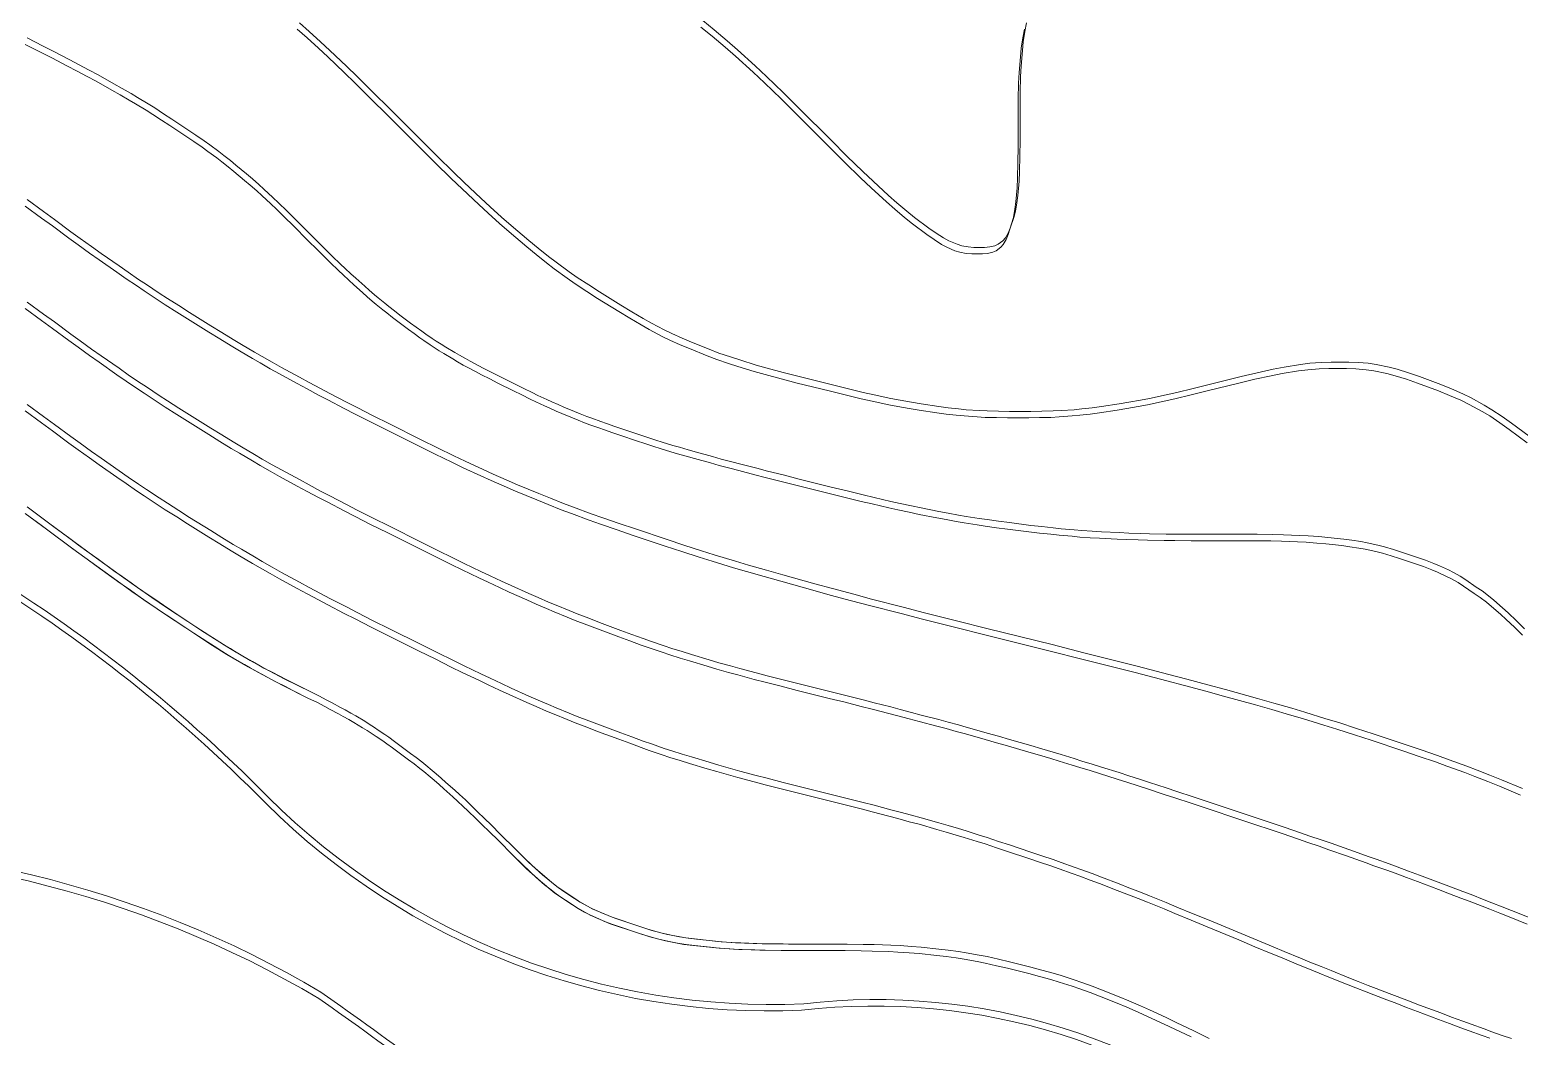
# Model space of a CAD drawing. Header units: metres. Extents: x -1097 to 1588, y -673 to 884.
# Drawn here: x 334.2 to 443.2, y 437.7 to 511.3 of the extents above; entities that cross this region are included whole.
import ezdxf

# ---------------------------------------------------------------- set-up
doc = ezdxf.new("R2010")
doc.units = ezdxf.units.M
for name, color, linetype, lineweight, plot in [('TERRENO', 188, 'Continuous', 0, False), ('TEXTO', 7, 'Continuous', 0, False), ('VISTA LEJOS', 7, 'Continuous', 0, False)]:
    doc.layers.add(name, color=color, linetype=linetype, lineweight=lineweight, plot=plot)

msp = doc.modelspace()

# ---------------------------------------------------------------- linework, layer by layer
at = {"layer": 'TERRENO'}
for points in [[(443.81, 481.1), (442.51, 482.07), (441.83, 482.56), (441.08, 483.06), (440.52, 483.39), (439.57, 483.91), (438.97, 484.21), (438.14, 484.57), (437.34, 484.89), (435.79, 485.47), (434.99, 485.76), (434.15, 486.01), (433.56, 486.17), (432.61, 486.36), (432.04, 486.45), (431.29, 486.51), (430.61, 486.53), (429.31, 486.53), (428.6, 486.51), (427.77, 486.45), (427.09, 486.36), (425.88, 486.17), (425.08, 486.01), (423.9, 485.76), (422.73, 485.47), (420.4, 484.89), (419.22, 484.6), (418.04, 484.32), (417.25, 484.14), (416.04, 483.88), (415.36, 483.75), (414.52, 483.6), (413.81, 483.48), (412.51, 483.29), (411.83, 483.19), (411.08, 483.11), (410.52, 483.06), (409.57, 482.99), (408.97, 482.96), (408.14, 482.94), (407.34, 482.93), (405.78, 482.93), (404.99, 482.94), (404.15, 482.96), (403.56, 482.99), (402.61, 483.06), (402.04, 483.11), (401.29, 483.19), (400.61, 483.29), (399.31, 483.48), (398.6, 483.6), (397.77, 483.75), (397.09, 483.88), (395.88, 484.14), (395.08, 484.32), (393.9, 484.6), (392.73, 484.89), (390.4, 485.47), (389.22, 485.77), (388.04, 486.09), (387.25, 486.32), (386.04, 486.69), (385.36, 486.91), (384.52, 487.2), (383.81, 487.47), (382.51, 487.99), (381.83, 488.28), (381.08, 488.62), (380.52, 488.89), (379.57, 489.39), (378.97, 489.72), (378.14, 490.21), (377.34, 490.7), (375.78, 491.67), (374.99, 492.18), (374.15, 492.73), (373.56, 493.15), (372.61, 493.84), (372.04, 494.27), (371.29, 494.87), (370.61, 495.43), (369.31, 496.53), (368.6, 497.15), (367.77, 497.9), (367.09, 498.53), (365.88, 499.68), (365.08, 500.44), (363.9, 501.6), (362.73, 502.77), (360.39, 505.1), (359.22, 506.26), (358.04, 507.43), (357.25, 508.2), (356.04, 509.35), (355.35, 509.99), (354.52, 510.74), (353.81, 511.37)], [(407.03, 511.37), (406.91, 510.74), (406.79, 509.99), (406.73, 509.35), (406.64, 508.2), (406.6, 507.43), (406.57, 506.26), (406.56, 505.1), (406.56, 502.77), (406.55, 501.61), (406.52, 500.49), (406.49, 499.77), (406.4, 498.73), (406.33, 498.19), (406.22, 497.58), (406.09, 497.12), (405.83, 496.34), (405.68, 495.97), (405.48, 495.62), (405.29, 495.42), (404.95, 495.16), (404.71, 495.05), (404.33, 494.96), (403.95, 494.93), (403.17, 494.93), (402.76, 494.96), (402.3, 495.05), (401.94, 495.16), (401.34, 495.42), (400.96, 495.62), (400.41, 495.97), (399.88, 496.34), (398.84, 497.12), (398.26, 497.58), (397.54, 498.19), (396.92, 498.73), (395.8, 499.77), (395.04, 500.49), (393.89, 501.61), (392.73, 502.77), (390.4, 505.1), (389.21, 506.27), (388.01, 507.44), (387.17, 508.22), (385.87, 509.4), (385.12, 510.06), (384.17, 510.86), (383.34, 511.53)], [(443.48, 467.02), (442.89, 467.6), (442.28, 468.17), (441.87, 468.55), (441.22, 469.11), (440.84, 469.42), (440.37, 469.78), (439.95, 470.07), (439.17, 470.59), (438.76, 470.86), (438.28, 471.13), (437.91, 471.32), (437.26, 471.62), (436.84, 471.8), (436.24, 472.03), (435.65, 472.24), (434.48, 472.63), (433.87, 472.82), (433.23, 473.01), (432.75, 473.13), (431.97, 473.3), (431.5, 473.39), (430.85, 473.49), (430.25, 473.57), (429.08, 473.7), (428.43, 473.76), (427.65, 473.82), (427.01, 473.85), (425.84, 473.89), (425.06, 473.91), (423.9, 473.93), (422.73, 473.93), (420.4, 473.93), (419.22, 473.93), (418.04, 473.94), (417.25, 473.95), (416.04, 473.97), (415.36, 473.99), (414.52, 474.02), (413.81, 474.05), (412.51, 474.11), (411.83, 474.15), (411.08, 474.2), (410.52, 474.25), (409.57, 474.34), (408.97, 474.4), (408.14, 474.49), (407.34, 474.59), (405.78, 474.78), (404.99, 474.88), (404.15, 475), (403.56, 475.09), (402.61, 475.24), (402.04, 475.33), (401.29, 475.47), (400.61, 475.6), (399.31, 475.86), (398.6, 476.01), (397.77, 476.19), (397.09, 476.34), (395.88, 476.62), (395.08, 476.81), (393.9, 477.1), (392.73, 477.39), (390.4, 477.97), (389.23, 478.27), (388.06, 478.56), (387.29, 478.76), (386.12, 479.06), (385.47, 479.23), (384.69, 479.44), (384.04, 479.62), (382.88, 479.94), (382.27, 480.12), (381.63, 480.3), (381.15, 480.44), (380.37, 480.68), (379.9, 480.83), (379.25, 481.04), (378.64, 481.24), (377.48, 481.63), (376.89, 481.83), (376.28, 482.04), (375.87, 482.18), (375.22, 482.42), (374.84, 482.56), (374.37, 482.75), (373.95, 482.92), (373.17, 483.24), (372.76, 483.42), (372.28, 483.63), (371.91, 483.8), (371.26, 484.1), (370.84, 484.3), (370.24, 484.6), (369.64, 484.89), (368.48, 485.47), (367.89, 485.77), (367.3, 486.07), (366.9, 486.28), (366.3, 486.6), (365.96, 486.79), (365.54, 487.03), (365.19, 487.24), (364.54, 487.63), (364.2, 487.84), (363.82, 488.07), (363.54, 488.26), (363.06, 488.58), (362.77, 488.79), (362.35, 489.1), (361.95, 489.39), (361.17, 489.97), (360.77, 490.28), (360.36, 490.6), (360.06, 490.84), (359.58, 491.23), (359.3, 491.46), (358.93, 491.79), (358.59, 492.09), (357.94, 492.67), (357.58, 493), (357.16, 493.39), (356.82, 493.71), (356.22, 494.29), (355.82, 494.68), (355.23, 495.27), (354.64, 495.85), (353.48, 497.02), (352.89, 497.6), (352.28, 498.19), (351.87, 498.59), (351.22, 499.2), (350.84, 499.54), (350.37, 499.95), (349.95, 500.31), (349.17, 500.96), (348.75, 501.3), (348.28, 501.67), (347.91, 501.96), (347.26, 502.43), (346.84, 502.73), (346.23, 503.15), (345.64, 503.54), (344.48, 504.32), (343.87, 504.72), (343.23, 505.14), (342.75, 505.44), (341.97, 505.91), (341.5, 506.19), (340.85, 506.57), (340.24, 506.91), (339.08, 507.56), (338.43, 507.91), (337.65, 508.33), (337, 508.67), (335.84, 509.28), (335.06, 509.67), (333.89, 510.26)], [(443.34, 455.31), (441.79, 455.96), (440.95, 456.3), (440, 456.67), (439.25, 456.95), (437.95, 457.43), (437.12, 457.73), (435.91, 458.14), (434.73, 458.54), (432.4, 459.32), (431.19, 459.72), (429.89, 460.14), (428.94, 460.43), (427.38, 460.91), (426.43, 461.19), (425.14, 461.57), (423.93, 461.91), (421.6, 462.56), (420.3, 462.91), (418.74, 463.33), (417.45, 463.67), (415.12, 464.27), (413.56, 464.67), (411.23, 465.26), (408.9, 465.85), (404.23, 467.02), (401.9, 467.6), (399.56, 468.19), (398.01, 468.59), (395.68, 469.19), (394.38, 469.54), (392.82, 469.95), (391.53, 470.31), (389.2, 470.96), (387.99, 471.3), (386.69, 471.67), (385.74, 471.95), (384.18, 472.43), (383.23, 472.73), (381.94, 473.15), (380.73, 473.54), (378.4, 474.32), (377.21, 474.72), (376, 475.14), (375.17, 475.43), (373.87, 475.91), (373.12, 476.19), (372.17, 476.57), (371.34, 476.91), (369.78, 477.56), (368.95, 477.91), (368, 478.33), (367.25, 478.67), (365.95, 479.27), (365.12, 479.67), (363.91, 480.26), (362.73, 480.85), (360.39, 482.02), (359.22, 482.6), (358.04, 483.2), (357.25, 483.61), (356.04, 484.24), (355.35, 484.59), (354.52, 485.04), (353.81, 485.43), (352.51, 486.14), (351.83, 486.52), (351.08, 486.94), (350.52, 487.27), (349.57, 487.83), (348.97, 488.19), (348.14, 488.7), (347.34, 489.2), (345.78, 490.17), (344.99, 490.67), (344.15, 491.2), (343.56, 491.59), (342.61, 492.22), (342.04, 492.6), (341.29, 493.11), (340.61, 493.58), (339.31, 494.49), (338.6, 494.99), (337.77, 495.59), (337.09, 496.08), (335.88, 496.97), (335.08, 497.55), (333.9, 498.43)], [(333.9, 490.93), (335.08, 490.05)], [(335.08, 490.05), (335.88, 489.47)], [(335.88, 489.47), (337.09, 488.58)], [(337.09, 488.58), (337.77, 488.09)], [(337.77, 488.09), (338.6, 487.49)], [(338.6, 487.49), (339.31, 486.99)], [(339.31, 486.99), (340.61, 486.08)], [(340.61, 486.08), (341.29, 485.61)], [(341.29, 485.61), (342.04, 485.1)], [(342.04, 485.1), (342.61, 484.72)], [(342.61, 484.72), (343.56, 484.09)], [(343.56, 484.09), (344.15, 483.7)], [(333.9, 483.43), (335.08, 482.55), (335.88, 481.97), (337.09, 481.08), (337.77, 480.59), (338.6, 479.99), (339.31, 479.49), (340.61, 478.58), (341.29, 478.11), (342.04, 477.59), (342.61, 477.22), (343.56, 476.59), (344.15, 476.2), (344.99, 475.67), (345.78, 475.17), (347.34, 474.2), (348.14, 473.7), (348.97, 473.19), (349.57, 472.83), (350.52, 472.27), (351.08, 471.94), (351.83, 471.52), (352.51, 471.14), (353.81, 470.43), (354.52, 470.04), (355.35, 469.59), (356.04, 469.24), (357.25, 468.61), (358.04, 468.2), (359.22, 467.6), (360.39, 467.02), (362.73, 465.85), (363.9, 465.27), (365.08, 464.68), (365.88, 464.29), (367.09, 463.71), (367.77, 463.39), (368.6, 463), (369.31, 462.67), (370.61, 462.09), (371.29, 461.79), (372.04, 461.46), (372.61, 461.23), (373.56, 460.84), (374.15, 460.6), (374.99, 460.28), (375.78, 459.97), (377.34, 459.39), (378.14, 459.1), (378.97, 458.79), (379.57, 458.58), (380.52, 458.26), (381.08, 458.07), (381.83, 457.84), (382.51, 457.63), (383.81, 457.24), (384.52, 457.03), (385.36, 456.79), (386.04, 456.6), (387.25, 456.28), (388.04, 456.07), (389.22, 455.77), (390.4, 455.47), (392.73, 454.89), (393.9, 454.6), (395.08, 454.3), (395.88, 454.09), (397.09, 453.77), (397.77, 453.59), (398.6, 453.36), (399.31, 453.17), (400.61, 452.8), (401.29, 452.6), (402.04, 452.38), (402.61, 452.21), (403.56, 451.91), (404.15, 451.73), (404.99, 451.45), (405.78, 451.19), (407.34, 450.67), (408.14, 450.4), (408.97, 450.12), (409.57, 449.91), (410.52, 449.57), (411.08, 449.37), (411.83, 449.09), (412.51, 448.83), (413.81, 448.33), (414.52, 448.06), (415.36, 447.73), (416.04, 447.46), (417.25, 446.97), (418.04, 446.64), (419.22, 446.15), (420.4, 445.67), (422.73, 444.7), (423.9, 444.21), (425.08, 443.72), (425.88, 443.39), (427.09, 442.89), (427.77, 442.62), (428.6, 442.28), (429.31, 441.99), (430.61, 441.47), (431.29, 441.2), (432.04, 440.91), (432.61, 440.69), (433.56, 440.32), (434.15, 440.09), (434.99, 439.77), (435.79, 439.47), (437.34, 438.89), (438.14, 438.59), (438.97, 438.28), (439.57, 438.06), (440.52, 437.72), (441.08, 437.51)], [(344.15, 483.7), (344.99, 483.17)], [(344.99, 483.17), (345.78, 482.67)], [(345.78, 482.67), (347.34, 481.7)], [(347.34, 481.7), (348.14, 481.2)], [(348.14, 481.2), (348.97, 480.69)], [(348.97, 480.69), (349.57, 480.33)], [(349.57, 480.33), (350.52, 479.77)], [(350.52, 479.77), (351.08, 479.44)], [(351.08, 479.44), (351.83, 479.02)], [(351.83, 479.02), (352.51, 478.64)], [(352.51, 478.64), (353.81, 477.93)], [(353.81, 477.93), (354.52, 477.54)], [(354.52, 477.54), (355.36, 477.09)], [(355.36, 477.09), (356.04, 476.74)], [(356.04, 476.74), (357.25, 476.11)], [(357.25, 476.11), (358.04, 475.7)], [(358.04, 475.7), (359.22, 475.1)], [(359.22, 475.1), (360.39, 474.52)], [(360.39, 474.52), (362.73, 473.35)], [(362.73, 473.35), (363.9, 472.77)], [(363.9, 472.77), (365.08, 472.18)], [(365.08, 472.18), (365.88, 471.79)], [(365.88, 471.79), (367.09, 471.21)], [(367.09, 471.21), (367.77, 470.89)], [(367.77, 470.89), (368.6, 470.5)], [(368.6, 470.5), (369.31, 470.17)], [(369.31, 470.17), (370.61, 469.59)], [(370.61, 469.59), (371.29, 469.29)], [(371.29, 469.29), (372.04, 468.96)], [(372.04, 468.96), (372.61, 468.73)], [(372.61, 468.73), (373.56, 468.34)], [(373.56, 468.34), (374.15, 468.1)], [(374.15, 468.1), (374.99, 467.78)], [(374.99, 467.78), (375.78, 467.47)], [(375.78, 467.47), (377.34, 466.89)], [(377.34, 466.89), (378.14, 466.6)], [(378.14, 466.6), (378.97, 466.29)], [(378.97, 466.29), (379.57, 466.08)], [(379.57, 466.08), (380.52, 465.76)], [(380.52, 465.76), (381.08, 465.57)], [(381.08, 465.57), (381.83, 465.33)], [(381.83, 465.33), (382.51, 465.13)], [(382.51, 465.13), (383.81, 464.74)], [(383.81, 464.74), (384.52, 464.53)], [(384.52, 464.53), (385.36, 464.29)], [(385.36, 464.29), (386.04, 464.1)], [(386.04, 464.1), (387.25, 463.78)], [(387.25, 463.78), (388.04, 463.57)], [(388.04, 463.57), (389.22, 463.27)], [(389.22, 463.27), (390.4, 462.97)], [(390.4, 462.97), (392.73, 462.39)], [(392.73, 462.39), (393.9, 462.1)], [(393.9, 462.1), (395.08, 461.8)], [(395.08, 461.8), (395.88, 461.6)], [(395.88, 461.6), (397.09, 461.29)], [(397.09, 461.29), (397.77, 461.11)], [(397.77, 461.11), (398.6, 460.89)], [(398.6, 460.89), (399.31, 460.7)], [(399.31, 460.7), (400.61, 460.36)], [(400.61, 460.36), (401.29, 460.18)], [(401.29, 460.18), (402.04, 459.97)], [(402.04, 459.97), (402.61, 459.81)], [(402.61, 459.81), (403.56, 459.55)], [(403.56, 459.55), (404.15, 459.38)], [(404.15, 459.38), (404.99, 459.14)], [(404.99, 459.14), (405.79, 458.91)], [(405.79, 458.91), (407.34, 458.45)], [(407.34, 458.45), (408.14, 458.22)], [(408.14, 458.22), (408.97, 457.98)], [(408.97, 457.98), (409.57, 457.8)], [(409.57, 457.8), (410.52, 457.51)], [(410.52, 457.51), (411.08, 457.33)], [(411.08, 457.33), (411.83, 457.1)], [(411.83, 457.1), (412.51, 456.89)], [(412.51, 456.89), (413.81, 456.48)], [(413.81, 456.48), (414.52, 456.25)], [(414.52, 456.25), (415.36, 455.98)], [(415.36, 455.98), (416.04, 455.76)], [(416.04, 455.76), (417.25, 455.36)], [(417.25, 455.36), (418.04, 455.1)], [(418.04, 455.1), (419.23, 454.71)], [(419.23, 454.71), (420.4, 454.32)], [(420.4, 454.32), (422.73, 453.54)], [(422.73, 453.54), (423.9, 453.15)], [(423.9, 453.15), (425.08, 452.76)], [(425.08, 452.76), (425.88, 452.49)], [(425.88, 452.49), (427.09, 452.08)], [(427.09, 452.08), (427.77, 451.84)], [(427.77, 451.84), (428.6, 451.56)], [(428.6, 451.56), (429.31, 451.31)], [(429.31, 451.31), (430.61, 450.86)], [(430.61, 450.86), (431.29, 450.62)], [(431.29, 450.62), (432.04, 450.35)], [(432.04, 450.35), (432.61, 450.14)], [(432.61, 450.14), (433.56, 449.8)], [(433.56, 449.8), (434.15, 449.58)], [(434.15, 449.58), (434.99, 449.27)], [(434.99, 449.27), (435.79, 448.97)], [(435.79, 448.97), (437.34, 448.39)], [(437.34, 448.39), (438.14, 448.09)], [(438.14, 448.09), (438.97, 447.77)], [(438.97, 447.77), (439.57, 447.55)], [(439.57, 447.55), (440.52, 447.18)], [(440.52, 447.18), (441.08, 446.96)], [(441.08, 446.96), (441.83, 446.66)], [(441.83, 446.66), (442.51, 446.39)], [(442.51, 446.39), (443.81, 445.87)]]:
    msp.add_lwpolyline(points, dxfattribs=at)
at = {"layer": 'TEXTO', "color": 141}
msp.add_lwpolyline([(419.22, 437.6), (418.04, 438.17), (417.25, 438.55), (416.04, 439.11), (415.36, 439.42), (414.52, 439.78), (413.81, 440.07), (412.51, 440.59), (411.83, 440.85), (411.08, 441.13), (410.52, 441.32), (409.57, 441.62), (408.97, 441.8), (408.14, 442.03), (407.34, 442.24), (405.78, 442.63), (404.99, 442.82), (404.15, 443.01), (403.56, 443.13), (402.61, 443.3), (402.04, 443.39), (401.29, 443.49), (400.61, 443.57), (399.31, 443.7), (398.6, 443.76), (397.77, 443.82), (397.09, 443.85), (395.88, 443.89), (395.08, 443.91), (393.9, 443.93), (392.73, 443.93), (389.62, 443.93), (387.67, 443.96), (385.73, 444.03), (384.43, 444.12), (382.1, 444.38), (380.76, 444.64), (379.61, 444.93), (378.64, 445.24), (376.7, 445.89), (375.24, 446.51), (374.21, 447.1), (372.65, 448.14), (371.6, 449), (370.59, 449.92), (369.64, 450.85), (368.48, 452.02), (367.89, 452.6), (367.3, 453.18), (366.9, 453.57), (366.3, 454.15), (365.96, 454.48), (365.54, 454.87), (365.19, 455.19), (364.54, 455.77), (364.2, 456.08), (363.82, 456.4), (363.54, 456.64), (363.06, 457.03), (362.77, 457.26), (362.35, 457.59), (361.95, 457.89), (361.17, 458.47), (360.77, 458.77), (360.36, 459.07), (360.06, 459.28), (359.58, 459.6), (359.3, 459.79), (358.93, 460.03), (358.59, 460.24), (357.94, 460.63), (357.58, 460.84), (357.16, 461.07), (356.82, 461.26), (356.22, 461.58), (355.82, 461.79), (355.23, 462.1), (354.64, 462.39), (352.7, 463.36), (351.24, 464.13), (350.21, 464.7), (348.65, 465.61), (347.6, 466.27), (346.59, 466.92), (345.64, 467.54), (344.09, 468.58), (343.01, 469.31), (341.71, 470.21), (340.63, 470.98), (338.69, 472.38), (337.39, 473.33), (335.45, 474.77), (333.89, 475.93)], dxfattribs=at)
at = {"layer": 'VISTA LEJOS'}
for points in [[(443.81, 481.1), (442.51, 482.07), (441.83, 482.56), (441.08, 483.06), (440.52, 483.39), (439.57, 483.91), (438.97, 484.21), (438.14, 484.57), (437.34, 484.89), (435.79, 485.47), (434.99, 485.76), (434.15, 486.01), (433.56, 486.17), (432.61, 486.36), (432.04, 486.45), (431.29, 486.51), (430.61, 486.53), (429.31, 486.53), (428.6, 486.51), (427.77, 486.45), (427.09, 486.36), (425.88, 486.17), (425.08, 486.01), (423.9, 485.76), (422.73, 485.47), (420.4, 484.89), (419.22, 484.6), (418.04, 484.32), (417.25, 484.14), (416.04, 483.88), (415.36, 483.75), (414.52, 483.6), (413.81, 483.48), (412.51, 483.29), (411.83, 483.19), (411.08, 483.11), (410.52, 483.06), (409.57, 482.99), (408.97, 482.96), (408.14, 482.94), (407.34, 482.93), (405.78, 482.93), (404.99, 482.94), (404.15, 482.96), (403.56, 482.99), (402.61, 483.06), (402.04, 483.11), (401.29, 483.19), (400.61, 483.29), (399.31, 483.48), (398.6, 483.6), (397.77, 483.75), (397.09, 483.88), (395.88, 484.14), (395.08, 484.32), (393.9, 484.6), (392.73, 484.89), (390.4, 485.47), (389.22, 485.77), (388.04, 486.09), (387.25, 486.32), (386.04, 486.69), (385.36, 486.91), (384.52, 487.2), (383.81, 487.47), (382.51, 487.99), (381.83, 488.28), (381.08, 488.62), (380.52, 488.89), (379.57, 489.39), (378.97, 489.72), (378.14, 490.21), (377.34, 490.7), (375.78, 491.67), (374.99, 492.18), (374.15, 492.73), (373.56, 493.15), (372.61, 493.84), (372.04, 494.27), (371.29, 494.87), (370.61, 495.43), (369.31, 496.53), (368.6, 497.15), (367.77, 497.9), (367.09, 498.53), (365.88, 499.68), (365.08, 500.44), (363.9, 501.6), (362.73, 502.77), (360.39, 505.1), (359.22, 506.26), (358.04, 507.43), (357.25, 508.2), (356.04, 509.35), (355.35, 509.99), (354.52, 510.74), (353.81, 511.37)], [(443.96, 481.57), (442.67, 482.54), (441.98, 483.03), (441.24, 483.52), (440.67, 483.86), (439.72, 484.38), (439.12, 484.68), (438.29, 485.04), (437.49, 485.36), (435.94, 485.94), (435.14, 486.22), (434.3, 486.48), (433.71, 486.64), (432.76, 486.83), (432.19, 486.92), (431.44, 486.98), (430.76, 487), (429.47, 487), (428.75, 486.98), (427.92, 486.92), (427.24, 486.83), (426.03, 486.64), (425.23, 486.48), (424.05, 486.22), (422.88, 485.94), (420.55, 485.36), (419.38, 485.07), (418.19, 484.79), (417.4, 484.61), (416.19, 484.35), (415.51, 484.22), (414.67, 484.06), (413.96, 483.95), (412.67, 483.76), (411.98, 483.66), (411.23, 483.58), (410.67, 483.52), (409.72, 483.46), (409.12, 483.43), (408.29, 483.41), (407.49, 483.4), (405.94, 483.4), (405.14, 483.41), (404.3, 483.43), (403.71, 483.46), (402.76, 483.52), (402.19, 483.58), (401.44, 483.66), (400.76, 483.76), (399.46, 483.95), (398.75, 484.06), (397.92, 484.22), (397.24, 484.35), (396.03, 484.61), (395.23, 484.79), (394.05, 485.07), (392.88, 485.36), (390.55, 485.94), (389.38, 486.24), (388.19, 486.56), (387.4, 486.79), (386.19, 487.16), (385.51, 487.38), (384.67, 487.67), (383.96, 487.94), (382.66, 488.46), (381.98, 488.75), (381.23, 489.09), (380.67, 489.36), (379.72, 489.86), (379.12, 490.19), (378.29, 490.68), (377.49, 491.17), (375.93, 492.14), (375.14, 492.65), (374.3, 493.2), (373.71, 493.62), (372.76, 494.31), (372.19, 494.74), (371.44, 495.34), (370.76, 495.9), (369.46, 497), (368.75, 497.62), (367.92, 498.37), (367.24, 499), (366.03, 500.15), (365.23, 500.91), (364.05, 502.07), (362.88, 503.24), (360.55, 505.57), (359.37, 506.73), (358.19, 507.9), (357.4, 508.67), (356.19, 509.82), (355.51, 510.46), (354.67, 511.21), (353.96, 511.84)], [(407.03, 511.37), (406.91, 510.74), (406.79, 509.99), (406.73, 509.35), (406.64, 508.2), (406.6, 507.43), (406.57, 506.26), (406.56, 505.1), (406.56, 502.77), (406.55, 501.61), (406.52, 500.49), (406.49, 499.77), (406.4, 498.73), (406.33, 498.19), (406.22, 497.58), (406.09, 497.12), (405.83, 496.34), (405.68, 495.97), (405.48, 495.62), (405.29, 495.42), (404.95, 495.16), (404.71, 495.05), (404.33, 494.96), (403.95, 494.93), (403.17, 494.93), (402.76, 494.96), (402.3, 495.05), (401.94, 495.16), (401.34, 495.42), (400.96, 495.62), (400.41, 495.97), (399.88, 496.34), (398.84, 497.12), (398.26, 497.58), (397.54, 498.19), (396.92, 498.73), (395.8, 499.77), (395.04, 500.49), (393.89, 501.61), (392.73, 502.77), (390.4, 505.1), (389.21, 506.27), (388.01, 507.44), (387.17, 508.22), (385.87, 509.4), (385.12, 510.06), (384.17, 510.86), (383.34, 511.53)], [(407.18, 511.84), (407.06, 511.21), (406.94, 510.46), (406.88, 509.82), (406.79, 508.67), (406.75, 507.9), (406.72, 506.73), (406.71, 505.57), (406.71, 503.24), (406.7, 502.08), (406.67, 500.96), (406.64, 500.24), (406.55, 499.2), (406.48, 498.66), (406.37, 498.05), (406.24, 497.59), (405.98, 496.81), (405.83, 496.44), (405.63, 496.09), (405.45, 495.89), (405.1, 495.63), (404.86, 495.52), (404.49, 495.43), (404.1, 495.4), (403.32, 495.4), (402.91, 495.43), (402.45, 495.52), (402.1, 495.63), (401.49, 495.89), (401.11, 496.09), (400.56, 496.44), (400.03, 496.81), (398.99, 497.59), (398.41, 498.05), (397.69, 498.66), (397.07, 499.2), (395.95, 500.24), (395.19, 500.96), (394.04, 502.08), (392.88, 503.24), (390.55, 505.57), (389.37, 506.74), (388.16, 507.91), (387.32, 508.69), (386.02, 509.87), (385.28, 510.53), (384.33, 511.33), (383.49, 512)], [(443.48, 467.02), (442.89, 467.6), (442.28, 468.17), (441.87, 468.55), (441.22, 469.11), (440.84, 469.42), (440.37, 469.78), (439.95, 470.07), (439.17, 470.59), (438.76, 470.86), (438.28, 471.13), (437.91, 471.32), (437.26, 471.62), (436.84, 471.8), (436.24, 472.03), (435.65, 472.24), (434.48, 472.63), (433.87, 472.82), (433.23, 473.01), (432.75, 473.13), (431.97, 473.3), (431.5, 473.39), (430.85, 473.49), (430.25, 473.57), (429.08, 473.7), (428.43, 473.76), (427.65, 473.82), (427.01, 473.85), (425.84, 473.89), (425.06, 473.91), (423.9, 473.93), (422.73, 473.93), (420.4, 473.93), (419.22, 473.93), (418.04, 473.94), (417.25, 473.95), (416.04, 473.97), (415.36, 473.99), (414.52, 474.02), (413.81, 474.05), (412.51, 474.11), (411.83, 474.15), (411.08, 474.2), (410.52, 474.25), (409.57, 474.34), (408.97, 474.4), (408.14, 474.49), (407.34, 474.59), (405.78, 474.78), (404.99, 474.88), (404.15, 475), (403.56, 475.09), (402.61, 475.24), (402.04, 475.33), (401.29, 475.47), (400.61, 475.6), (399.31, 475.86), (398.6, 476.01), (397.77, 476.19), (397.09, 476.34), (395.88, 476.62), (395.08, 476.81), (393.9, 477.1), (392.73, 477.39), (390.4, 477.97), (389.23, 478.27), (388.06, 478.56), (387.29, 478.76), (386.12, 479.06), (385.47, 479.23), (384.69, 479.44), (384.04, 479.62), (382.88, 479.94), (382.27, 480.12), (381.63, 480.3), (381.15, 480.44), (380.37, 480.68), (379.9, 480.83), (379.25, 481.04), (378.64, 481.24), (377.48, 481.63), (376.89, 481.83), (376.28, 482.04), (375.87, 482.18), (375.22, 482.42), (374.84, 482.56), (374.37, 482.75), (373.95, 482.92), (373.17, 483.24), (372.76, 483.42), (372.28, 483.63), (371.91, 483.8), (371.26, 484.1), (370.84, 484.3), (370.24, 484.6), (369.64, 484.89), (368.48, 485.47), (367.89, 485.77), (367.3, 486.07), (366.9, 486.28), (366.3, 486.6), (365.96, 486.79), (365.54, 487.03), (365.19, 487.24), (364.54, 487.63), (364.2, 487.84), (363.82, 488.07), (363.54, 488.26), (363.06, 488.58), (362.77, 488.79), (362.35, 489.1), (361.95, 489.39), (361.17, 489.97), (360.77, 490.28), (360.36, 490.6), (360.06, 490.84), (359.58, 491.23), (359.3, 491.46), (358.93, 491.79), (358.59, 492.09), (357.94, 492.67), (357.58, 493), (357.16, 493.39), (356.82, 493.71), (356.22, 494.29), (355.82, 494.68), (355.23, 495.27), (354.64, 495.85), (353.48, 497.02), (352.89, 497.6), (352.28, 498.19), (351.87, 498.59), (351.22, 499.2), (350.84, 499.54), (350.37, 499.95), (349.95, 500.31), (349.17, 500.96), (348.75, 501.3), (348.28, 501.67), (347.91, 501.96), (347.26, 502.43), (346.84, 502.73), (346.23, 503.15), (345.64, 503.54), (344.48, 504.32), (343.87, 504.72), (343.23, 505.14), (342.75, 505.44), (341.97, 505.91), (341.5, 506.19), (340.85, 506.57), (340.24, 506.91), (339.08, 507.56), (338.43, 507.91), (337.65, 508.33), (337, 508.67), (335.84, 509.28), (335.06, 509.67), (333.89, 510.26)], [(443.63, 467.49), (443.04, 468.07), (442.44, 468.64), (442.02, 469.02), (441.37, 469.58), (441, 469.89), (440.52, 470.25), (440.1, 470.54), (439.32, 471.06), (438.91, 471.33), (438.43, 471.6), (438.06, 471.79), (437.41, 472.09), (436.99, 472.27), (436.39, 472.5), (435.8, 472.71), (434.63, 473.1), (434.03, 473.29), (433.38, 473.48), (432.9, 473.6), (432.12, 473.77), (431.65, 473.86), (431, 473.96), (430.4, 474.04), (429.23, 474.17), (428.58, 474.23), (427.8, 474.29), (427.16, 474.32), (425.99, 474.36), (425.21, 474.38), (424.05, 474.4), (422.88, 474.4), (420.55, 474.4), (419.38, 474.4), (418.19, 474.41), (417.4, 474.42), (416.19, 474.44), (415.51, 474.46), (414.67, 474.49), (413.96, 474.52), (412.67, 474.58), (411.98, 474.62), (411.23, 474.67), (410.67, 474.72), (409.72, 474.81), (409.12, 474.87), (408.29, 474.96), (407.49, 475.05), (405.94, 475.25), (405.14, 475.35), (404.3, 475.47), (403.71, 475.56), (402.76, 475.71), (402.19, 475.8), (401.44, 475.94), (400.76, 476.07), (399.46, 476.33), (398.75, 476.48), (397.92, 476.66), (397.24, 476.81), (396.03, 477.09), (395.23, 477.28), (394.05, 477.57), (392.88, 477.86), (390.55, 478.44), (389.38, 478.74), (388.21, 479.03), (387.44, 479.23), (386.27, 479.53), (385.62, 479.7), (384.84, 479.91), (384.2, 480.09), (383.03, 480.41), (382.42, 480.58), (381.78, 480.77), (381.3, 480.91), (380.52, 481.15), (380.05, 481.3), (379.4, 481.51), (378.8, 481.71), (377.63, 482.1), (377.04, 482.3), (376.43, 482.5), (376.02, 482.65), (375.37, 482.89), (374.99, 483.03), (374.52, 483.22), (374.1, 483.39), (373.32, 483.71), (372.91, 483.89), (372.43, 484.1), (372.06, 484.27), (371.41, 484.57), (370.99, 484.77), (370.39, 485.07), (369.8, 485.36), (368.63, 485.94), (368.04, 486.24), (367.45, 486.54), (367.05, 486.75), (366.45, 487.07), (366.11, 487.26), (365.69, 487.5), (365.34, 487.71), (364.69, 488.1), (364.35, 488.31), (363.97, 488.54), (363.69, 488.73), (363.21, 489.05), (362.92, 489.26), (362.5, 489.57), (362.1, 489.86), (361.32, 490.44), (360.92, 490.75), (360.51, 491.07), (360.21, 491.31), (359.73, 491.7), (359.45, 491.93), (359.08, 492.26), (358.74, 492.56), (358.09, 493.14), (357.73, 493.47), (357.32, 493.86), (356.97, 494.18), (356.37, 494.76), (355.97, 495.15), (355.38, 495.74), (354.8, 496.32), (353.63, 497.49), (353.04, 498.07), (352.43, 498.66), (352.02, 499.06), (351.37, 499.67), (350.99, 500.01), (350.52, 500.42), (350.1, 500.78), (349.32, 501.43), (348.91, 501.77), (348.43, 502.14), (348.06, 502.43), (347.41, 502.9), (346.99, 503.2), (346.39, 503.62), (345.8, 504.01), (344.63, 504.79), (344.02, 505.19), (343.38, 505.61), (342.9, 505.91), (342.12, 506.38), (341.65, 506.66), (341, 507.04), (340.39, 507.38), (339.23, 508.03), (338.58, 508.38), (337.8, 508.8), (337.15, 509.14), (335.99, 509.75), (335.21, 510.14), (334.04, 510.73)], [(443.34, 455.31), (441.79, 455.96), (440.95, 456.3), (440, 456.67), (439.25, 456.95), (437.95, 457.43), (437.12, 457.73), (435.91, 458.14), (434.73, 458.54), (432.4, 459.32), (431.19, 459.72), (429.89, 460.14), (428.94, 460.43), (427.38, 460.91), (426.43, 461.19), (425.14, 461.57), (423.93, 461.91), (421.6, 462.56), (420.3, 462.91), (418.74, 463.33), (417.45, 463.67), (415.12, 464.27), (413.56, 464.67), (411.23, 465.26), (408.9, 465.85), (404.23, 467.02), (401.9, 467.6), (399.56, 468.19), (398.01, 468.59), (395.68, 469.19), (394.38, 469.54), (392.82, 469.95), (391.53, 470.31), (389.2, 470.96), (387.99, 471.3), (386.69, 471.67), (385.74, 471.95), (384.18, 472.43), (383.23, 472.73), (381.94, 473.15), (380.73, 473.54), (378.4, 474.32), (377.21, 474.72), (376, 475.14), (375.17, 475.43), (373.87, 475.91), (373.12, 476.19), (372.17, 476.57), (371.34, 476.91), (369.78, 477.56), (368.95, 477.91), (368, 478.33), (367.25, 478.67), (365.95, 479.27), (365.12, 479.67), (363.91, 480.26), (362.73, 480.85), (360.39, 482.02), (359.22, 482.6), (358.04, 483.2), (357.25, 483.61), (356.04, 484.24), (355.35, 484.59), (354.52, 485.04), (353.81, 485.43), (352.51, 486.14), (351.83, 486.52), (351.08, 486.94), (350.52, 487.27), (349.57, 487.83), (348.97, 488.19), (348.14, 488.7), (347.34, 489.2), (345.78, 490.17), (344.99, 490.67), (344.15, 491.2), (343.56, 491.59), (342.61, 492.22), (342.04, 492.6), (341.29, 493.11), (340.61, 493.58), (339.31, 494.49), (338.6, 494.99), (337.77, 495.59), (337.09, 496.08), (335.88, 496.97), (335.08, 497.55), (333.9, 498.43)], [(443.49, 455.78), (441.94, 456.43), (441.1, 456.77), (440.15, 457.14), (439.4, 457.42), (438.11, 457.9), (437.27, 458.2), (436.06, 458.61), (434.88, 459.01), (432.55, 459.79), (431.34, 460.19), (430.04, 460.61), (429.09, 460.9), (427.54, 461.38), (426.59, 461.66), (425.29, 462.04), (424.08, 462.38), (421.75, 463.03), (420.45, 463.38), (418.9, 463.8), (417.6, 464.14), (415.27, 464.74), (413.71, 465.14), (411.38, 465.73), (409.05, 466.32), (404.38, 467.49), (402.05, 468.07), (399.71, 468.66), (398.16, 469.06), (395.83, 469.66), (394.53, 470.01), (392.98, 470.42), (391.68, 470.78), (389.35, 471.43), (388.14, 471.77), (386.84, 472.14), (385.89, 472.42), (384.33, 472.9), (383.38, 473.2), (382.09, 473.61), (380.88, 474.01), (378.55, 474.79), (377.37, 475.19), (376.16, 475.61), (375.32, 475.9), (374.02, 476.38), (373.28, 476.66), (372.33, 477.04), (371.49, 477.38), (369.93, 478.03), (369.1, 478.38), (368.15, 478.8), (367.4, 479.14), (366.1, 479.74), (365.27, 480.14), (364.06, 480.73), (362.88, 481.32), (360.55, 482.49), (359.37, 483.07), (358.19, 483.67), (357.4, 484.08), (356.19, 484.71), (355.51, 485.06), (354.67, 485.51), (353.96, 485.9), (352.66, 486.61), (351.98, 486.99), (351.23, 487.41), (350.67, 487.74), (349.72, 488.3), (349.12, 488.66), (348.29, 489.17), (347.49, 489.67), (345.93, 490.64), (345.14, 491.14), (344.3, 491.67), (343.71, 492.06), (342.76, 492.69), (342.19, 493.06), (341.44, 493.58), (340.76, 494.05), (339.46, 494.96), (338.75, 495.46), (337.92, 496.06), (337.24, 496.55), (336.03, 497.44), (335.23, 498.02), (334.05, 498.9)], [(334.05, 491.4), (335.23, 490.52), (336.03, 489.94), (337.24, 489.05), (337.92, 488.56), (338.75, 487.96), (339.46, 487.46), (340.76, 486.55), (341.44, 486.08), (342.19, 485.56), (342.76, 485.19), (343.71, 484.56), (344.3, 484.17), (345.14, 483.64), (345.93, 483.14), (347.49, 482.17), (348.29, 481.67), (349.12, 481.16), (349.72, 480.8), (350.67, 480.24), (351.23, 479.91), (351.98, 479.49), (352.66, 479.11), (353.96, 478.4), (354.67, 478.01), (355.51, 477.56), (356.19, 477.21), (357.4, 476.58), (358.19, 476.17), (359.37, 475.57), (360.55, 474.99), (362.88, 473.82), (364.05, 473.24), (365.23, 472.65), (366.03, 472.26), (367.24, 471.68), (367.92, 471.36), (368.75, 470.97), (369.46, 470.64), (370.76, 470.06), (371.44, 469.76), (372.19, 469.43), (372.76, 469.2), (373.71, 468.81), (374.3, 468.57), (375.14, 468.25), (375.93, 467.94), (377.49, 467.36), (378.29, 467.07), (379.12, 466.76), (379.72, 466.55), (380.67, 466.23), (381.23, 466.04), (381.98, 465.81), (382.66, 465.6), (383.96, 465.21), (384.67, 465), (385.51, 464.76), (386.19, 464.57), (387.4, 464.25), (388.19, 464.04), (389.38, 463.74), (390.55, 463.44), (392.88, 462.86), (394.05, 462.57), (395.23, 462.27), (396.03, 462.07), (397.24, 461.76), (397.92, 461.58), (398.75, 461.36), (399.46, 461.17), (400.76, 460.83), (401.44, 460.65), (402.19, 460.44), (402.76, 460.29), (403.71, 460.02), (404.3, 459.85), (405.14, 459.61), (405.94, 459.38), (407.49, 458.93), (408.29, 458.69), (409.12, 458.44), (409.72, 458.27), (410.67, 457.98), (411.23, 457.8), (411.98, 457.57), (412.67, 457.36), (413.96, 456.95), (414.67, 456.72), (415.51, 456.45), (416.19, 456.23), (417.4, 455.83), (418.19, 455.57), (419.38, 455.18), (420.55, 454.79), (422.88, 454.01), (424.05, 453.62), (425.23, 453.23), (426.03, 452.96), (427.24, 452.55), (427.92, 452.31), (428.75, 452.03), (429.47, 451.78), (430.76, 451.32), (431.44, 451.08), (432.19, 450.82), (432.76, 450.61), (433.71, 450.27), (434.3, 450.05), (435.14, 449.74), (435.94, 449.44), (437.49, 448.86), (438.29, 448.56), (439.12, 448.24), (439.72, 448.02), (440.67, 447.65), (441.24, 447.43), (441.98, 447.13), (442.67, 446.86), (443.96, 446.34)], [(333.9, 483.43), (335.08, 482.55), (335.88, 481.97), (337.09, 481.08), (337.77, 480.59), (338.6, 479.99), (339.31, 479.49), (340.61, 478.58), (341.29, 478.11), (342.04, 477.59), (342.61, 477.22), (343.56, 476.59), (344.15, 476.2), (344.99, 475.67), (345.78, 475.17), (347.34, 474.2), (348.14, 473.7), (348.97, 473.19), (349.57, 472.83), (350.52, 472.27), (351.08, 471.94), (351.83, 471.52), (352.51, 471.14), (353.81, 470.43), (354.52, 470.04), (355.35, 469.59), (356.04, 469.24), (357.25, 468.61), (358.04, 468.2), (359.22, 467.6), (360.39, 467.02), (362.73, 465.85), (363.9, 465.27), (365.08, 464.68), (365.88, 464.29), (367.09, 463.71), (367.77, 463.39), (368.6, 463), (369.31, 462.67), (370.61, 462.09), (371.29, 461.79), (372.04, 461.46), (372.61, 461.23), (373.56, 460.84), (374.15, 460.6), (374.99, 460.28), (375.78, 459.97), (377.34, 459.39), (378.14, 459.1), (378.97, 458.79), (379.57, 458.58), (380.52, 458.26), (381.08, 458.07), (381.83, 457.84), (382.51, 457.63), (383.81, 457.24), (384.52, 457.03), (385.36, 456.79), (386.04, 456.6), (387.25, 456.28), (388.04, 456.07), (389.22, 455.77), (390.4, 455.47), (392.73, 454.89), (393.9, 454.6), (395.08, 454.3), (395.88, 454.09), (397.09, 453.77), (397.77, 453.59), (398.6, 453.36), (399.31, 453.17), (400.61, 452.8), (401.29, 452.6), (402.04, 452.38), (402.61, 452.21), (403.56, 451.91), (404.15, 451.73), (404.99, 451.45), (405.78, 451.19), (407.34, 450.67), (408.14, 450.4), (408.97, 450.12), (409.57, 449.91), (410.52, 449.57), (411.08, 449.37), (411.83, 449.09), (412.51, 448.83), (413.81, 448.33), (414.52, 448.06), (415.36, 447.73), (416.04, 447.46), (417.25, 446.97), (418.04, 446.64), (419.22, 446.15), (420.4, 445.67), (422.73, 444.7), (423.9, 444.21), (425.08, 443.72), (425.88, 443.39), (427.09, 442.89), (427.77, 442.62), (428.6, 442.28), (429.31, 441.99), (430.61, 441.47), (431.29, 441.2), (432.04, 440.91), (432.61, 440.69), (433.56, 440.32), (434.15, 440.09), (434.99, 439.77), (435.79, 439.47), (437.34, 438.89), (438.14, 438.59), (438.97, 438.28), (439.57, 438.06), (440.52, 437.72), (441.08, 437.51)], [(334.05, 483.9), (335.23, 483.02), (336.03, 482.44), (337.24, 481.55), (337.92, 481.06), (338.75, 480.46), (339.46, 479.96), (340.76, 479.05), (341.44, 478.58), (342.19, 478.06), (342.76, 477.69), (343.71, 477.06), (344.3, 476.67), (345.14, 476.14), (345.93, 475.64), (347.49, 474.67), (348.29, 474.17), (349.12, 473.66), (349.72, 473.3), (350.67, 472.74), (351.23, 472.41), (351.98, 471.99), (352.66, 471.61), (353.96, 470.9), (354.67, 470.51), (355.51, 470.06), (356.19, 469.71), (357.4, 469.08), (358.19, 468.67), (359.37, 468.07), (360.55, 467.49), (362.88, 466.32), (364.05, 465.74), (365.23, 465.15), (366.03, 464.76), (367.24, 464.18), (367.92, 463.86), (368.75, 463.47), (369.46, 463.14), (370.76, 462.56), (371.44, 462.26), (372.19, 461.93), (372.76, 461.7), (373.71, 461.31), (374.3, 461.07), (375.14, 460.75), (375.93, 460.44), (377.49, 459.86), (378.29, 459.57), (379.12, 459.26), (379.72, 459.05), (380.67, 458.73), (381.23, 458.54), (381.98, 458.3), (382.66, 458.1), (383.96, 457.71), (384.67, 457.5), (385.51, 457.26), (386.19, 457.07), (387.4, 456.75), (388.19, 456.54), (389.38, 456.24), (390.55, 455.94), (392.88, 455.36), (394.05, 455.07), (395.23, 454.77), (396.03, 454.56), (397.24, 454.24), (397.92, 454.06), (398.75, 453.83), (399.46, 453.64), (400.76, 453.27), (401.44, 453.07), (402.19, 452.85), (402.76, 452.68), (403.71, 452.38), (404.3, 452.2), (405.14, 451.92), (405.94, 451.66), (407.49, 451.14), (408.29, 450.87), (409.12, 450.59), (409.72, 450.38), (410.67, 450.04), (411.23, 449.84), (411.98, 449.56), (412.67, 449.3), (413.96, 448.8), (414.67, 448.53), (415.51, 448.2), (416.19, 447.93), (417.4, 447.44), (418.19, 447.11), (419.38, 446.62), (420.55, 446.14), (422.88, 445.17), (424.05, 444.68), (425.23, 444.19), (426.03, 443.86), (427.24, 443.36), (427.92, 443.08), (428.75, 442.75), (429.47, 442.46), (430.76, 441.94), (431.44, 441.67), (432.19, 441.38), (432.76, 441.16), (433.71, 440.79), (434.3, 440.56), (435.14, 440.24), (435.94, 439.94), (437.49, 439.36), (438.29, 439.06), (439.12, 438.75), (439.72, 438.53), (440.67, 438.19), (441.24, 437.98), (441.98, 437.72), (442.67, 437.48)], [(420.55, 437.48), (419.38, 438.07), (418.19, 438.64), (417.4, 439.02), (416.19, 439.58), (415.51, 439.89), (414.67, 440.25), (413.96, 440.54), (412.67, 441.06), (411.98, 441.32), (411.23, 441.6), (410.67, 441.79), (409.72, 442.09), (409.12, 442.27), (408.29, 442.5), (407.49, 442.71), (405.94, 443.1), (405.14, 443.29), (404.3, 443.48), (403.71, 443.6), (402.76, 443.77), (402.19, 443.86), (401.44, 443.96), (400.76, 444.04), (399.46, 444.17), (398.75, 444.23), (397.92, 444.29), (397.24, 444.32), (396.03, 444.36), (395.23, 444.38), (394.05, 444.4), (392.88, 444.4), (389.77, 444.4), (387.82, 444.43), (385.88, 444.5), (384.58, 444.59), (382.25, 444.85), (380.91, 445.11), (379.76, 445.4), (378.8, 445.71), (376.85, 446.36), (375.39, 446.98), (374.36, 447.57), (372.81, 448.61), (371.75, 449.47), (370.74, 450.39), (369.8, 451.32), (368.63, 452.48), (368.04, 453.07), (367.45, 453.65), (367.05, 454.04), (366.45, 454.62), (366.11, 454.95), (365.69, 455.34), (365.34, 455.66), (364.69, 456.24), (364.35, 456.55), (363.97, 456.87), (363.69, 457.11), (363.21, 457.5), (362.92, 457.73), (362.5, 458.06), (362.1, 458.36), (361.32, 458.94), (360.92, 459.24), (360.51, 459.54), (360.21, 459.75), (359.73, 460.07), (359.45, 460.26), (359.08, 460.5), (358.74, 460.71), (358.09, 461.1), (357.73, 461.31), (357.32, 461.54), (356.97, 461.73), (356.37, 462.05), (355.97, 462.26), (355.38, 462.57), (354.8, 462.86), (352.85, 463.83), (351.39, 464.6), (350.36, 465.17), (348.8, 466.08), (347.75, 466.74), (346.74, 467.39), (345.8, 468.01), (344.24, 469.05), (343.16, 469.78), (341.86, 470.68), (340.78, 471.45), (338.84, 472.85), (337.54, 473.8), (335.6, 475.24), (334.04, 476.4)], [(334.04, 476.4), (335.21, 475.53), (335.99, 474.95), (337.15, 474.09), (337.8, 473.61), (338.58, 473.04), (339.23, 472.57), (340.39, 471.73), (341, 471.3), (341.65, 470.84), (342.12, 470.5), (342.9, 469.96), (343.38, 469.64), (344.02, 469.2), (344.63, 468.79), (345.8, 468.01), (346.39, 467.62), (346.99, 467.23), (347.41, 466.96), (348.06, 466.55), (348.43, 466.31), (348.91, 466.03), (349.32, 465.78), (350.1, 465.33), (350.52, 465.09), (350.99, 464.82), (351.37, 464.61), (352.02, 464.27), (352.43, 464.05), (353.04, 463.74), (353.63, 463.44), (354.8, 462.86), (355.38, 462.57), (355.97, 462.26), (356.37, 462.05), (356.97, 461.73), (357.32, 461.54), (357.73, 461.31), (358.09, 461.1), (358.74, 460.71), (359.08, 460.5), (359.45, 460.26), (359.73, 460.07), (360.21, 459.75), (360.51, 459.54), (360.92, 459.24), (361.32, 458.94), (362.1, 458.36), (362.5, 458.06), (362.92, 457.73), (363.21, 457.5), (363.69, 457.11), (363.97, 456.87), (364.35, 456.55), (364.69, 456.24), (365.34, 455.66), (365.69, 455.34), (366.11, 454.95), (366.45, 454.62), (367.05, 454.04), (367.45, 453.65), (368.04, 453.07), (368.63, 452.48), (369.8, 451.32), (370.39, 450.74), (370.99, 450.16), (371.41, 449.78), (372.06, 449.22), (372.43, 448.91), (372.91, 448.55), (373.32, 448.26), (374.1, 447.74), (374.52, 447.48), (374.99, 447.2), (375.37, 447.01), (376.02, 446.71), (376.43, 446.53), (377.04, 446.3), (377.63, 446.1), (378.8, 445.71), (379.4, 445.52), (380.05, 445.33), (380.52, 445.21), (381.3, 445.04), (381.78, 444.94), (382.42, 444.84), (383.03, 444.77), (384.2, 444.64), (384.84, 444.57), (385.62, 444.52), (386.27, 444.48), (387.44, 444.44), (388.21, 444.42), (389.38, 444.41), (390.55, 444.4), (392.88, 444.4), (394.05, 444.4), (395.23, 444.38), (396.03, 444.36), (397.24, 444.32), (397.92, 444.29), (398.75, 444.23), (399.46, 444.17), (400.76, 444.04), (401.44, 443.96), (402.19, 443.86), (402.76, 443.77), (403.71, 443.6), (404.3, 443.48), (405.14, 443.29), (405.94, 443.1), (407.49, 442.71), (408.29, 442.5), (409.12, 442.27), (409.72, 442.09), (410.67, 441.79), (411.23, 441.6), (411.98, 441.32), (412.67, 441.06), (413.96, 440.54), (414.67, 440.25), (415.51, 439.89), (416.19, 439.58), (417.4, 439.02), (418.19, 438.64), (419.38, 438.07), (420.55, 437.48)], [(333.89, 475.93), (335.06, 475.06), (335.84, 474.48), (337, 473.62), (337.65, 473.14), (338.43, 472.57), (339.08, 472.1), (340.24, 471.26), (340.85, 470.83), (341.5, 470.37), (341.97, 470.03), (342.75, 469.49), (343.23, 469.17), (343.87, 468.73), (344.48, 468.32), (345.64, 467.54), (346.23, 467.15), (346.84, 466.76), (347.26, 466.49), (347.91, 466.08), (348.28, 465.84), (348.75, 465.56), (349.17, 465.31), (349.95, 464.86), (350.37, 464.62), (350.84, 464.35), (351.22, 464.15), (351.87, 463.8), (352.28, 463.58), (352.89, 463.27), (353.48, 462.97), (354.64, 462.39), (355.23, 462.1), (355.82, 461.79), (356.22, 461.58), (356.82, 461.26), (357.16, 461.07), (357.58, 460.84), (357.94, 460.63), (358.59, 460.24), (358.93, 460.03), (359.3, 459.79), (359.58, 459.6), (360.06, 459.28), (360.36, 459.07), (360.77, 458.77), (361.17, 458.47), (361.95, 457.89), (362.35, 457.59), (362.77, 457.26), (363.06, 457.03), (363.54, 456.64), (363.82, 456.4), (364.2, 456.08), (364.54, 455.77), (365.19, 455.19), (365.54, 454.87), (365.96, 454.48), (366.3, 454.15), (366.9, 453.57), (367.3, 453.18), (367.89, 452.6), (368.48, 452.02), (369.64, 450.85), (370.24, 450.27), (370.84, 449.69), (371.26, 449.31), (371.91, 448.75), (372.28, 448.44), (372.76, 448.08), (373.17, 447.79), (373.95, 447.27), (374.37, 447.01), (374.84, 446.74), (375.22, 446.54), (375.87, 446.24), (376.28, 446.06), (376.89, 445.83), (377.48, 445.63), (378.64, 445.24), (379.25, 445.05), (379.9, 444.86), (380.37, 444.74), (381.15, 444.57), (381.63, 444.47), (382.27, 444.37), (382.88, 444.3), (384.04, 444.17), (384.69, 444.1), (385.47, 444.05), (386.12, 444.01), (387.29, 443.97), (388.06, 443.95), (389.23, 443.94), (390.4, 443.93), (392.73, 443.93), (393.9, 443.93), (395.08, 443.91), (395.88, 443.89), (397.09, 443.85), (397.77, 443.82), (398.6, 443.76), (399.31, 443.7), (400.61, 443.57), (401.29, 443.49), (402.04, 443.39), (402.61, 443.3), (403.56, 443.13), (404.15, 443.01), (404.99, 442.82), (405.78, 442.63), (407.34, 442.24), (408.14, 442.03), (408.97, 441.8), (409.57, 441.62), (410.52, 441.32), (411.08, 441.13), (411.83, 440.85), (412.51, 440.59), (413.81, 440.07), (414.52, 439.78), (415.36, 439.42), (416.04, 439.11), (417.25, 438.55), (418.04, 438.17), (419.22, 437.6)], [(419.22, 437.6), (418.04, 438.17), (417.25, 438.55), (416.04, 439.11), (415.36, 439.42), (414.52, 439.78), (413.81, 440.07), (412.51, 440.59), (411.83, 440.85), (411.08, 441.13), (410.52, 441.32), (409.57, 441.62), (408.97, 441.8), (408.14, 442.03), (407.34, 442.24), (405.78, 442.63), (404.99, 442.82), (404.15, 443.01), (403.56, 443.13), (402.61, 443.3), (402.04, 443.39), (401.29, 443.49), (400.61, 443.57), (399.31, 443.7), (398.6, 443.76), (397.77, 443.82), (397.09, 443.85), (395.88, 443.89), (395.08, 443.91), (393.9, 443.93), (392.73, 443.93), (389.62, 443.93), (387.67, 443.96), (385.73, 444.03), (384.43, 444.12), (382.1, 444.38), (380.76, 444.64), (379.61, 444.93), (378.64, 445.24), (376.7, 445.89), (375.24, 446.51), (374.21, 447.1), (372.65, 448.14), (371.6, 449), (370.59, 449.92), (369.64, 450.85), (368.48, 452.02), (367.89, 452.6), (367.3, 453.18), (366.9, 453.57), (366.3, 454.15), (365.96, 454.48), (365.54, 454.87), (365.19, 455.19), (364.54, 455.77), (364.2, 456.08), (363.82, 456.4), (363.54, 456.64), (363.06, 457.03), (362.77, 457.26), (362.35, 457.59), (361.95, 457.89), (361.17, 458.47), (360.77, 458.77), (360.36, 459.07), (360.06, 459.28), (359.58, 459.6), (359.3, 459.79), (358.93, 460.03), (358.59, 460.24), (357.94, 460.63), (357.58, 460.84), (357.16, 461.07), (356.82, 461.26), (356.22, 461.58), (355.82, 461.79), (355.23, 462.1), (354.64, 462.39), (352.7, 463.36), (351.24, 464.13), (350.21, 464.7), (348.65, 465.61), (347.6, 466.27), (346.59, 466.92), (345.64, 467.54), (344.09, 468.58), (343.01, 469.31), (341.71, 470.21), (340.63, 470.98), (338.69, 472.38), (337.39, 473.33), (335.45, 474.77), (333.89, 475.93)], [(333.89, 475.93), (335.06, 475.06), (335.84, 474.48), (337, 473.62), (337.65, 473.14), (338.43, 472.57), (339.08, 472.1), (340.24, 471.26), (340.85, 470.83), (341.5, 470.37), (341.97, 470.03), (342.75, 469.49), (343.23, 469.17), (343.87, 468.73), (344.48, 468.32), (345.64, 467.54), (346.23, 467.15), (346.84, 466.76), (347.26, 466.49), (347.91, 466.08), (348.28, 465.84), (348.75, 465.56), (349.17, 465.31), (349.95, 464.86), (350.37, 464.62), (350.84, 464.35), (351.22, 464.15), (351.87, 463.8), (352.28, 463.58), (352.89, 463.27), (353.48, 462.97), (354.64, 462.39), (355.23, 462.1), (355.82, 461.79), (356.22, 461.58), (356.82, 461.26), (357.16, 461.07), (357.58, 460.84), (357.94, 460.63), (358.59, 460.24), (358.93, 460.03), (359.3, 459.79), (359.58, 459.6), (360.06, 459.28), (360.36, 459.07), (360.77, 458.77), (361.17, 458.47), (361.95, 457.89), (362.35, 457.59), (362.77, 457.26), (363.06, 457.03), (363.54, 456.64), (363.82, 456.4), (364.2, 456.08), (364.54, 455.77), (365.19, 455.19), (365.54, 454.87), (365.96, 454.48), (366.3, 454.15), (366.9, 453.57), (367.3, 453.18), (367.89, 452.6), (368.48, 452.02), (369.64, 450.85), (370.24, 450.27), (370.84, 449.69), (371.26, 449.31), (371.91, 448.75), (372.28, 448.44), (372.76, 448.08), (373.17, 447.79), (373.95, 447.27), (374.37, 447.01), (374.84, 446.74), (375.22, 446.54), (375.87, 446.24), (376.28, 446.06), (376.89, 445.83), (377.48, 445.63), (378.64, 445.24), (379.25, 445.05), (379.9, 444.86), (380.37, 444.74), (381.15, 444.57), (381.63, 444.47), (382.27, 444.37), (382.88, 444.3), (384.04, 444.17), (384.69, 444.1), (385.47, 444.05), (386.12, 444.01), (387.29, 443.97), (388.06, 443.95), (389.23, 443.94), (390.4, 443.93), (392.73, 443.93), (393.9, 443.93), (395.08, 443.91), (395.88, 443.89), (397.09, 443.85), (397.77, 443.82), (398.6, 443.76), (399.31, 443.7), (400.61, 443.57), (401.29, 443.49), (402.04, 443.39), (402.61, 443.3), (403.56, 443.13), (404.15, 443.01), (404.99, 442.82), (405.78, 442.63), (407.34, 442.24), (408.14, 442.03), (408.97, 441.8), (409.57, 441.62), (410.52, 441.32), (411.08, 441.13), (411.83, 440.85), (412.51, 440.59), (413.81, 440.07), (414.52, 439.78), (415.36, 439.42), (416.04, 439.11), (417.25, 438.55), (418.04, 438.17), (419.22, 437.6)]]:
    msp.add_lwpolyline(points, dxfattribs=at)
for points in [[(370.57, 429.15, 0.105032), (410.76, 409.99, 0.73529), (426.33, 428.41, 0.21305), (390.72, 439.56, -0.209948), (351.52, 454.69, 0.1303), (302.99, 483.41, 0.238421), (277.85, 478.91, 0.371443), (274.58, 460.2, 0.201255), (311.42, 450.93, -0.150986), (355.39, 440.42, -0.011933), (370.57, 429.15, 1.213779)], [(370.57, 429.15, 0.105032), (410.76, 409.99, 0.73529), (426.33, 428.41, 0.21305), (390.72, 439.56, -0.209948), (351.52, 454.69, 0.1303), (302.99, 483.41, 0.238421), (277.85, 478.91, 0.371443), (274.58, 460.2, 0.201255), (311.42, 450.93, -0.150986), (355.39, 440.42, -0.011933), (370.57, 429.15, 1.213779)], [(370.72, 429.62, 0.105032), (410.91, 410.46, 0.73529), (426.49, 428.87, 0.21305), (390.87, 440.03, -0.209948), (351.67, 455.16, 0.1303), (303.14, 483.88, 0.238421), (278, 479.38, 0.371443), (274.73, 460.67, 0.201255), (311.57, 451.4, -0.150986), (355.54, 440.89, -0.011933), (370.72, 429.62, 1.213779)]]:
    msp.add_lwpolyline(points, format="xyb", dxfattribs=at)

doc.saveas('drawing.dxf')
